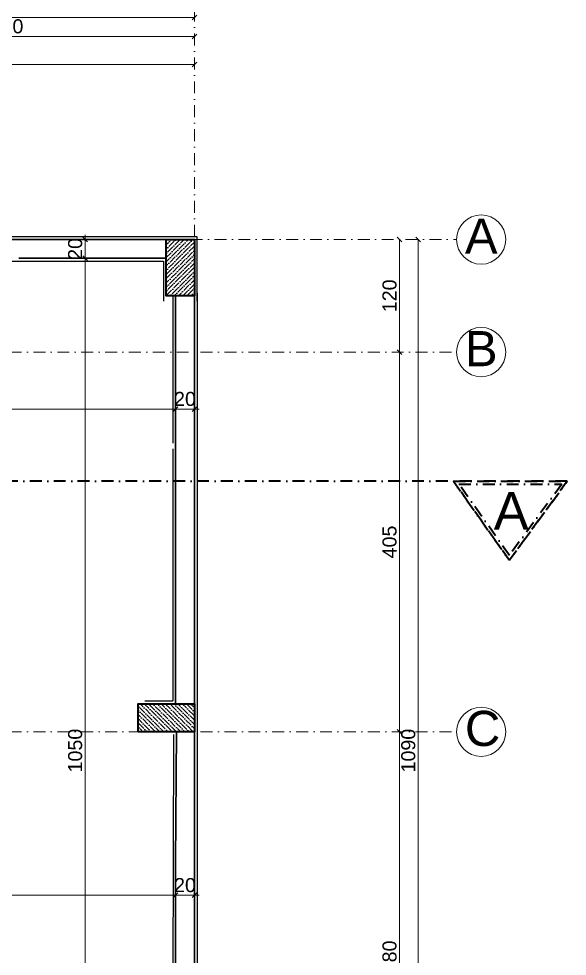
# Model space of a CAD drawing. Header units: millimetres. Extents: x 708 to 46452, y -4963 to 3960.
# Drawn here: x 11793 to 12379, y 2459 to 3459 of the extents above; entities that cross this region are included whole.
import ezdxf

# ---------------------------------------------------------------- set-up
doc = ezdxf.new("R2010")
doc.units = ezdxf.units.MM
for name, pattern in [('ACAD_ISO10W100', [18, 12, -3, 0, -3]), ('DASHDOT', [25.4, 12.7, -6.35, 0, -6.35]), ('DUZ', [0]), ('HIDDEN', [0.375, 0.25, -0.125])]:
    doc.linetypes.add(name, pattern=pattern)
for name, color, linetype, lineweight in [('00_DUVAR', 22, 'Continuous', 30), ('00_IC_OLCU', 139, 'Continuous', 20), ('00_KOLON', 2, 'Continuous', 35), ('AKS', 153, 'ACAD_ISO10W100', 20), ('aks ve noktalılar', 129, 'DASHDOT', 13), ('kesit çizgisi', 4, 'DASHDOT', 35), ('ölçü yatay', 150, 'DUZ', 18)]:
    doc.layers.add(name, color=color, linetype=linetype, lineweight=lineweight)
doc.layers.add('DUVARTARAMA', color=7, linetype='Continuous')
doc.layers.add('SIVA', color=135, linetype='Continuous')
doc.styles.add('arial_1_18', font='arial.ttf', dxfattribs={"height": 0.2})
doc.styles.add('mimari altlik$0$194_PTB_WET_B1$0$Standard', font='arial.ttf')
doc.styles.get("Standard").update_dxf_attribs({"font": 'arial.ttf'})
doc.dimstyles.new('ALP_OLCU', dxfattribs={"dimscale": 0, "dimtxt": 15, "dimasz": 5, "dimexe": 0.18, "dimexo": 0.06, "dimgap": 3, "dimtad": 1, "dimdec": 0, "dimrnd": 0.1, "dimzin": 9, "dimdsep": 46, "dimtxsty": 'Standard', "dimblk": 'OBLIQUE', "dimcen": 0, "dimse1": 1, "dimse2": 1, "dimclrd": 256, "dimclre": 256, "dimclrt": 53, "dimadec": 0, "dimazin": 0, "dimtfac": 1, "dimtdec": 0, "dimtix": 1, "dimtmove": 1, "dimatfit": 3, "dimldrblk": 'ARCHTICK', "dimfxl": 0.18, "dimtolj": 1, "dimlwd": -1, "dimarcsym": 0})

# ---------------------------------------------------------------- blocks, each defined once
blk = doc.blocks.new('KOLON')
at = {"layer": 'DUVARTARAMA'}
h = blk.add_hatch(dxfattribs=at)
h.set_pattern_fill('ANSI36', color=8)
h.paths.add_polyline_path([(549.39, 3102.43), (579.39, 3102.43), (579.39, 3042.43), (549.39, 3042.43)])
at = {"layer": '00_KOLON'}
blk.add_lwpolyline([(549.39, 3102.43), (579.39, 3102.43), (579.39, 3042.43), (549.39, 3042.43), (549.39, 3102.43)], dxfattribs=at)
blk = doc.blocks.new('REGEG')
at = {"layer": 'AKS', "color": 30, "linetype": 'Continuous', "lineweight": 5}
for centre in [(3897.02, 2932.49), (3897.02, 2812.49), (3897.02, 2407.49)]:
    blk.add_circle(centre, 26.25, dxfattribs=at)
at = {"layer": 'aks ve noktalılar'}
for points in [[(3590.77, 1507.49), (3590.77, 3255.99)], [(3280.77, 2932.49), (3870.77, 2932.49)], [(2194.99, 2812.49), (3870.77, 2812.49)], [(2194.99, 2407.49), (3870.77, 2407.49)]]:
    blk.add_lwpolyline(points, dxfattribs=at)
at = {"layer": '00_KOLON'}
for p, rotation in [((4140.16, 5974.92), 180), ((6633.2, 1858.1), 90)]:
    blk.add_blockref('KOLON', p, dxfattribs=dict(at, rotation=rotation))
at = {"layer": 'AKS', "color": 30, "linetype": 'Continuous', "lineweight": 5, "style": 'arial_1_18'}
for s, p in [('A', (3879.58, 2917.39)), ('B', (3879.58, 2797.39)), ('C', (3879.58, 2392.39))]:
    blk.add_text(s, height=37.5, dxfattribs=at).set_placement(p)
blk = doc.blocks.new('rgeerge')
at = {"layer": 'kesit çizgisi', "lineweight": 35}
for p, q in [((-2171962.19, 771779.23), (-2174038.22, 771779.23)), ((-2172083.67, 771779.23), (-2172024.06, 771695.06)), ((-2172024.06, 771695.06), (-2171962.19, 771779.23))]:
    blk.add_line(p, q, dxfattribs=at)
blk.add_lwpolyline([(-2172083.67, 771779.23), (-2171962.19, 771779.23), (-2172024.06, 771695.06), (-2172083.67, 771779.23)], dxfattribs=at)
blk.add_lwpolyline([(-2172077.87, 771776.23), (-2171968.12, 771776.23), (-2172024.02, 771700.18)], close=True, dxfattribs=at)
at = {"layer": 'kesit çizgisi', "lineweight": 35, "insert": (-2172003.42, 771727.71), "char_height": 40, "attachment_point": 9, "style": 'mimari altlik$0$194_PTB_WET_B1$0$Standard'}
blk.add_mtext_dynamic_manual_height_columns('A', width=458.1656, gutter_width=200, heights=[0], dxfattribs=at)
blk = doc.blocks.new('_Oblique')
at = {"color": 0, "linetype": 'ByBlock', "lineweight": -2}
blk.add_line((-0.5, -0.5), (0.5, 0.5), dxfattribs=at)
blk = doc.blocks.new('*D172')
at = {"layer": '00_IC_OLCU', "transparency": 16777216}
blk.add_line((11010.93, 3460), (11980.93, 3460), dxfattribs=at)
at = {"layer": 'Defpoints', "color": 0, "transparency": 16777216}
for p in [(11980.93, 3460), (11010.93, 3223.33), (11980.93, 3223.33)]:
    blk.add_point(p, dxfattribs=at)
at = {"layer": '00_IC_OLCU', "transparency": 16777216, "xscale": 5, "yscale": 5, "zscale": 5, "rotation": 180}
blk.add_blockref('_Oblique', (11010.93, 3460), dxfattribs=at)
at = {"layer": '00_IC_OLCU', "transparency": 16777216, "xscale": 5, "yscale": 5, "zscale": 5}
blk.add_blockref('_Oblique', (11980.93, 3460), dxfattribs=at)
at = {"layer": '00_IC_OLCU', "color": 53, "transparency": 16777216, "insert": (11495.93, 3470.66), "char_height": 15, "attachment_point": 5}
blk.add_mtext('\\A1;970', dxfattribs=at)
blk = doc.blocks.new('_ArchTick')
at = {"color": 0, "linetype": 'ByBlock', "const_width": 0.15}
blk.add_lwpolyline([(-0.5, -0.5), (0.5, 0.5)], dxfattribs=at)
blk = doc.blocks.new('*D177')
at = {"layer": '00_IC_OLCU', "transparency": 16777216}
blk.add_line((11580.93, 3440), (11980.93, 3440), dxfattribs=at)
at = {"layer": 'Defpoints', "color": 0, "transparency": 16777216}
for p in [(11580.93, 3440), (11980.93, 3440), (11980.93, 3440)]:
    blk.add_point(p, dxfattribs=at)
at = {"layer": '00_IC_OLCU', "transparency": 16777216, "xscale": 5, "yscale": 5, "zscale": 5, "rotation": 180}
blk.add_blockref('_Oblique', (11580.93, 3440), dxfattribs=at)
at = {"layer": '00_IC_OLCU', "transparency": 16777216, "xscale": 5, "yscale": 5, "zscale": 5}
blk.add_blockref('_Oblique', (11980.93, 3440), dxfattribs=at)
at = {"layer": '00_IC_OLCU', "color": 53, "transparency": 16777216, "insert": (11780.93, 3450.66), "char_height": 15, "attachment_point": 5}
blk.add_mtext('\\A1;400', dxfattribs=at)
blk = doc.blocks.new('*D364')
at = {"layer": '00_IC_OLCU', "transparency": 16777216}
blk.add_line((11405.93, 3410), (11980.93, 3410), dxfattribs=at)
at = {"layer": 'Defpoints', "color": 0, "transparency": 16777216}
for p in [(11980.93, 3410), (11405.93, 3223.33), (11980.93, 3223.33)]:
    blk.add_point(p, dxfattribs=at)
at = {"layer": '00_IC_OLCU', "transparency": 16777216, "xscale": 5, "yscale": 5, "zscale": 5, "rotation": 180}
blk.add_blockref('_Oblique', (11405.93, 3410), dxfattribs=at)
at = {"layer": '00_IC_OLCU', "transparency": 16777216, "xscale": 5, "yscale": 5, "zscale": 5}
blk.add_blockref('_Oblique', (11980.93, 3410), dxfattribs=at)
at = {"layer": '00_IC_OLCU', "color": 53, "transparency": 16777216, "insert": (11693.43, 3420.63), "char_height": 15, "attachment_point": 5}
blk.add_mtext('\\A1;575', dxfattribs=at)
blk = doc.blocks.new('*D178')
at = {"layer": '00_IC_OLCU', "transparency": 16777216}
blk.add_line((12220, 2133.33), (12220, 3223.33), dxfattribs=at)
at = {"layer": 'Defpoints', "color": 0, "transparency": 16777216}
for p in [(11980.93, 3223.33), (12220, 3223.33), (11980.93, 2133.33)]:
    blk.add_point(p, dxfattribs=at)
at = {"layer": '00_IC_OLCU', "transparency": 16777216, "xscale": 5, "yscale": 5, "zscale": 5}
for p, rotation in [((12220, 3223.33), 90), ((12220, 2133.33), 270)]:
    blk.add_blockref('_Oblique', p, dxfattribs=dict(at, rotation=rotation))
at = {"layer": '00_IC_OLCU', "color": 53, "transparency": 16777216, "insert": (12209.34, 2678.33), "char_height": 15, "attachment_point": 5, "rotation": 90}
blk.add_mtext('\\A1;1090', dxfattribs=at)
blk = doc.blocks.new('*D345')
at = {"layer": '00_IC_OLCU', "transparency": 16777216}
blk.add_line((12200, 3223.33), (12200, 3103.33), dxfattribs=at)
at = {"layer": 'Defpoints', "color": 0, "transparency": 16777216}
for p in [(11980.93, 3223.33), (11980.93, 3103.33), (12200, 3103.33)]:
    blk.add_point(p, dxfattribs=at)
at = {"layer": '00_IC_OLCU', "transparency": 16777216, "xscale": 5, "yscale": 5, "zscale": 5}
for p, rotation in [((12200, 3223.33), 90), ((12200, 3103.33), 270)]:
    blk.add_blockref('_Oblique', p, dxfattribs=dict(at, rotation=rotation))
at = {"layer": '00_IC_OLCU', "color": 53, "transparency": 16777216, "insert": (12189.34, 3163.33), "char_height": 15, "attachment_point": 5, "rotation": 90}
blk.add_mtext('\\A1;120', dxfattribs=at)
blk = doc.blocks.new('*D179')
at = {"layer": '00_IC_OLCU', "transparency": 16777216}
blk.add_line((12200, 3103.33), (12200, 2698.33), dxfattribs=at)
at = {"layer": 'Defpoints', "color": 0, "transparency": 16777216}
for p in [(11980.93, 3103.33), (12200, 2698.33), (12200, 2698.33)]:
    blk.add_point(p, dxfattribs=at)
at = {"layer": '00_IC_OLCU', "transparency": 16777216, "xscale": 5, "yscale": 5, "zscale": 5}
for p, rotation in [((12200, 3103.33), 90), ((12200, 2698.33), 270)]:
    blk.add_blockref('_Oblique', p, dxfattribs=dict(at, rotation=rotation))
at = {"layer": '00_IC_OLCU', "color": 53, "transparency": 16777216, "insert": (12189.34, 2900.83), "char_height": 15, "attachment_point": 5, "rotation": 90}
blk.add_mtext('\\A1;405', dxfattribs=at)
blk = doc.blocks.new('*D180')
at = {"layer": '00_IC_OLCU', "transparency": 16777216}
blk.add_line((12200, 2698.33), (12200, 2218.33), dxfattribs=at)
at = {"layer": 'Defpoints', "color": 0, "transparency": 16777216}
for p in [(12200, 2698.33), (12200, 2218.33), (12200, 2218.33)]:
    blk.add_point(p, dxfattribs=at)
at = {"layer": '00_IC_OLCU', "transparency": 16777216, "xscale": 5, "yscale": 5, "zscale": 5}
for p, rotation in [((12200, 2698.33), 90), ((12200, 2218.33), 270)]:
    blk.add_blockref('_Oblique', p, dxfattribs=dict(at, rotation=rotation))
at = {"layer": '00_IC_OLCU', "color": 53, "transparency": 16777216, "insert": (12189.34, 2458.33), "char_height": 15, "attachment_point": 5, "rotation": 90}
blk.add_mtext('\\A1;480', dxfattribs=at)
blk = doc.blocks.new('*D201')
at = {"layer": '00_IC_OLCU', "transparency": 16777216}
for p, q in [((11864.37, 3223.33), (11864.37, 3228.33)), ((11864.37, 3223.33), (11864.37, 3203.33)), ((11864.37, 3203.33), (11864.37, 3198.33))]:
    blk.add_line(p, q, dxfattribs=at)
at = {"layer": 'Defpoints', "color": 0, "transparency": 16777216}
for p in [(11950.93, 3223.33), (11864.37, 3203.33), (11950.93, 3203.33)]:
    blk.add_point(p, dxfattribs=at)
at = {"layer": '00_IC_OLCU', "transparency": 16777216, "xscale": 5, "yscale": 5, "zscale": 5}
for p, rotation in [((11864.37, 3223.33), 270), ((11864.37, 3203.33), 90)]:
    blk.add_blockref('_Oblique', p, dxfattribs=dict(at, rotation=rotation))
at = {"layer": '00_IC_OLCU', "color": 53, "transparency": 16777216, "insert": (11853.71, 3213.33), "char_height": 15, "attachment_point": 5, "rotation": 90}
blk.add_mtext('\\A1;20', dxfattribs=at)
blk = doc.blocks.new('*D202')
at = {"layer": '00_IC_OLCU', "transparency": 16777216}
blk.add_line((11864.37, 3203.33), (11864.37, 2153.33), dxfattribs=at)
at = {"layer": 'Defpoints', "color": 0, "transparency": 16777216}
for p in [(11950.93, 3203.33), (11864.37, 2153.33), (11911.43, 2153.33)]:
    blk.add_point(p, dxfattribs=at)
at = {"layer": '00_IC_OLCU', "transparency": 16777216, "xscale": 5, "yscale": 5, "zscale": 5}
for p, rotation in [((11864.37, 3203.33), 90), ((11864.37, 2153.33), 270)]:
    blk.add_blockref('_Oblique', p, dxfattribs=dict(at, rotation=rotation))
at = {"layer": '00_IC_OLCU', "color": 53, "transparency": 16777216, "insert": (11853.71, 2678.33), "char_height": 15, "attachment_point": 5, "rotation": 90}
blk.add_mtext('\\A1;1050', dxfattribs=at)
blk = doc.blocks.new('*D240')
at = {"layer": '00_IC_OLCU', "transparency": 16777216}
blk.add_line((11490.93, 2524.14), (11960.93, 2524.14), dxfattribs=at)
at = {"layer": 'Defpoints', "color": 0, "transparency": 16777216}
for p in [(11490.93, 2698.33), (11960.93, 2524.14), (11960.93, 2524.14)]:
    blk.add_point(p, dxfattribs=at)
at = {"layer": '00_IC_OLCU', "transparency": 16777216, "xscale": 5, "yscale": 5, "zscale": 5, "rotation": 180}
blk.add_blockref('_Oblique', (11490.93, 2524.14), dxfattribs=at)
at = {"layer": '00_IC_OLCU', "transparency": 16777216, "xscale": 5, "yscale": 5, "zscale": 5}
blk.add_blockref('_Oblique', (11960.93, 2524.14), dxfattribs=at)
at = {"layer": '00_IC_OLCU', "color": 53, "transparency": 16777216, "insert": (11725.93, 2534.8), "char_height": 15, "attachment_point": 5}
blk.add_mtext('\\A1;470', dxfattribs=at)
blk = doc.blocks.new('*D349')
at = {"layer": '00_IC_OLCU', "transparency": 16777216}
for p, q in [((11960.93, 2524.14), (11955.93, 2524.14)), ((11960.93, 2524.14), (11980.93, 2524.14)), ((11980.93, 2524.14), (11985.93, 2524.14))]:
    blk.add_line(p, q, dxfattribs=at)
at = {"layer": 'Defpoints', "color": 0, "transparency": 16777216}
for p in [(11960.93, 2524.14), (11980.93, 2524.14), (11980.93, 2524.14)]:
    blk.add_point(p, dxfattribs=at)
at = {"layer": '00_IC_OLCU', "transparency": 16777216, "xscale": 5, "yscale": 5, "zscale": 5}
blk.add_blockref('_Oblique', (11960.93, 2524.14), dxfattribs=at)
at = {"layer": '00_IC_OLCU', "transparency": 16777216, "xscale": 5, "yscale": 5, "zscale": 5, "rotation": 180}
blk.add_blockref('_Oblique', (11980.93, 2524.14), dxfattribs=at)
at = {"layer": '00_IC_OLCU', "color": 53, "transparency": 16777216, "insert": (11970.93, 2534.8), "char_height": 15, "attachment_point": 5}
blk.add_mtext('\\A1;20', dxfattribs=at)
blk = doc.blocks.new('*D352')
at = {"layer": '00_IC_OLCU', "transparency": 16777216}
blk.add_line((11540.93, 3042.62), (11960.93, 3042.62), dxfattribs=at)
at = {"layer": 'Defpoints', "color": 0, "transparency": 16777216}
for p in [(11540.93, 3040.83), (11960.93, 3042.62), (11960.93, 3003.33)]:
    blk.add_point(p, dxfattribs=at)
at = {"layer": '00_IC_OLCU', "transparency": 16777216, "xscale": 5, "yscale": 5, "zscale": 5, "rotation": 180}
blk.add_blockref('_Oblique', (11540.93, 3042.62), dxfattribs=at)
at = {"layer": '00_IC_OLCU', "transparency": 16777216, "xscale": 5, "yscale": 5, "zscale": 5}
blk.add_blockref('_Oblique', (11960.93, 3042.62), dxfattribs=at)
at = {"layer": '00_IC_OLCU', "color": 53, "transparency": 16777216, "insert": (11750.93, 3053.28), "char_height": 15, "attachment_point": 5}
blk.add_mtext('\\A1;420', dxfattribs=at)
blk = doc.blocks.new('*D353')
at = {"layer": '00_IC_OLCU', "transparency": 16777216}
for p, q in [((11960.93, 3042.62), (11955.93, 3042.62)), ((11960.93, 3042.62), (11980.93, 3042.62)), ((11980.93, 3042.62), (11985.93, 3042.62))]:
    blk.add_line(p, q, dxfattribs=at)
at = {"layer": 'Defpoints', "color": 0, "transparency": 16777216}
for p in [(11980.93, 3042.62), (11960.93, 3003.33), (11980.93, 3005.83)]:
    blk.add_point(p, dxfattribs=at)
at = {"layer": '00_IC_OLCU', "transparency": 16777216, "xscale": 5, "yscale": 5, "zscale": 5}
blk.add_blockref('_Oblique', (11960.93, 3042.62), dxfattribs=at)
at = {"layer": '00_IC_OLCU', "transparency": 16777216, "xscale": 5, "yscale": 5, "zscale": 5, "rotation": 180}
blk.add_blockref('_Oblique', (11980.93, 3042.62), dxfattribs=at)
at = {"layer": '00_IC_OLCU', "color": 53, "transparency": 16777216, "insert": (11970.93, 3053.28), "char_height": 15, "attachment_point": 5}
blk.add_mtext('\\A1;20', dxfattribs=at)
blk = doc.blocks.new('REFER')
at = {"layer": '00_IC_OLCU'}
for base, p1, p2, picture, middle in [((11980.93, 3460), (11010.93, 3223.33), (11980.93, 3223.33), '*D172', (11495.93, 3470.66)), ((11980.93, 3440), (11580.93, 3440), (11980.93, 3440), '*D177', (11780.93, 3450.66)), ((11980.93, 3410), (11405.93, 3223.33), (11980.93, 3223.33), '*D364', (11693.43, 3420.63)), ((11960.93, 3042.62), (11540.93, 3040.83), (11960.93, 3003.33), '*D352', (11750.93, 3053.28)), ((11980.93, 3042.62), (11960.93, 3003.33), (11980.93, 3005.83), '*D353', (11970.93, 3053.28)), ((11960.93, 2524.14), (11490.93, 2698.33), (11960.93, 2524.14), '*D240', (11725.93, 2534.8)), ((11980.93, 2524.14), (11960.93, 2524.14), (11980.93, 2524.14), '*D349', (11970.93, 2534.8))]:
    dim = blk.add_linear_dim(base=base, p1=p1, p2=p2, dimstyle='ALP_OLCU', override={"dimscale": 1}, dxfattribs=at)
    dim.commit()
    dim.dimension.update_dxf_attribs({"geometry": picture, "text_midpoint": middle})
for base, p1, p2, picture, middle in [((11864.37, 3203.33), (11950.93, 3223.33), (11950.93, 3203.33), '*D201', (11853.71, 3213.33)), ((12220, 3223.33), (11980.93, 2133.33), (11980.93, 3223.33), '*D178', (12209.34, 2678.33)), ((12200, 3103.33), (11980.93, 3223.33), (11980.93, 3103.33), '*D345', (12189.34, 3163.33)), ((11864.37, 2153.33), (11950.93, 3203.33), (11911.43, 2153.33), '*D202', (11853.71, 2678.33)), ((12200, 2698.33), (11980.93, 3103.33), (12200, 2698.33), '*D179', (12189.34, 2900.83)), ((12200, 2218.33), (12200, 2698.33), (12200, 2218.33), '*D180', (12189.34, 2458.33))]:
    dim = blk.add_linear_dim(base=base, p1=p1, p2=p2, angle=90, dimstyle='ALP_OLCU', override={"dimscale": 1}, dxfattribs=at)
    dim.commit()
    dim.dimension.update_dxf_attribs({"geometry": picture, "text_midpoint": middle})

msp = doc.modelspace()

# ---------------------------------------------------------------- linework, layer by layer
at = {"layer": '00_DUVAR'}
for p, q in [((11793.43, 3203.33), (11950.93, 3203.33)), ((11960.93, 3163.33), (11960.93, 3003.33)), ((11960.93, 3003.33), (11960.93, 2848.33)), ((11960.93, 2848.33), (11960.93, 2728.33)), ((11980.93, 2848.33), (11980.93, 2352.311)), ((11961.951, 2698.33), (11960.93, 2559.014)), ((11960.93, 2569.014), (11960.93, 2163.33))]:
    msp.add_line(p, q, dxfattribs=at)
for points in [[(11555.93, 3223.33), (11980.93, 3223.33), (11980.93, 3160.545)], [(11980.93, 3163.33), (11980.93, 2848.33)]]:
    msp.add_lwpolyline(points, dxfattribs=at)
at = {"layer": 'SIVA'}
for p, q in [((11983.93, 3226.33), (11552.93, 3226.33)), ((11983.93, 3157.545), (11983.93, 3226.33)), ((11608.965, 3200.33), (11947.93, 3200.33)), ((11947.93, 3200.33), (11947.93, 3157.545)), ((11957.93, 3163.33), (11957.93, 3006.33)), ((11983.93, 3166.33), (11983.93, 2130.33)), ((11957.93, 3000.33), (11957.93, 2731.33)), ((11927.93, 2731.33), (11957.93, 2731.33)), ((11957.93, 2166.33), (11958.951, 2695.33))]:
    msp.add_line(p, q, dxfattribs=at)

# ---------------------------------------------------------------- block references
at = {"linetype": 'HIDDEN'}
msp.add_blockref('rgeerge', (2184341.224, -768813.682), dxfattribs=at)
at = {"layer": '00_KOLON'}
msp.add_blockref('REGEG', (8390.157, 290.837), dxfattribs=at)
at = {"layer": 'ölçü yatay'}
msp.add_blockref('REFER', (0, 0), dxfattribs=at)

doc.saveas('drawing.dxf')
